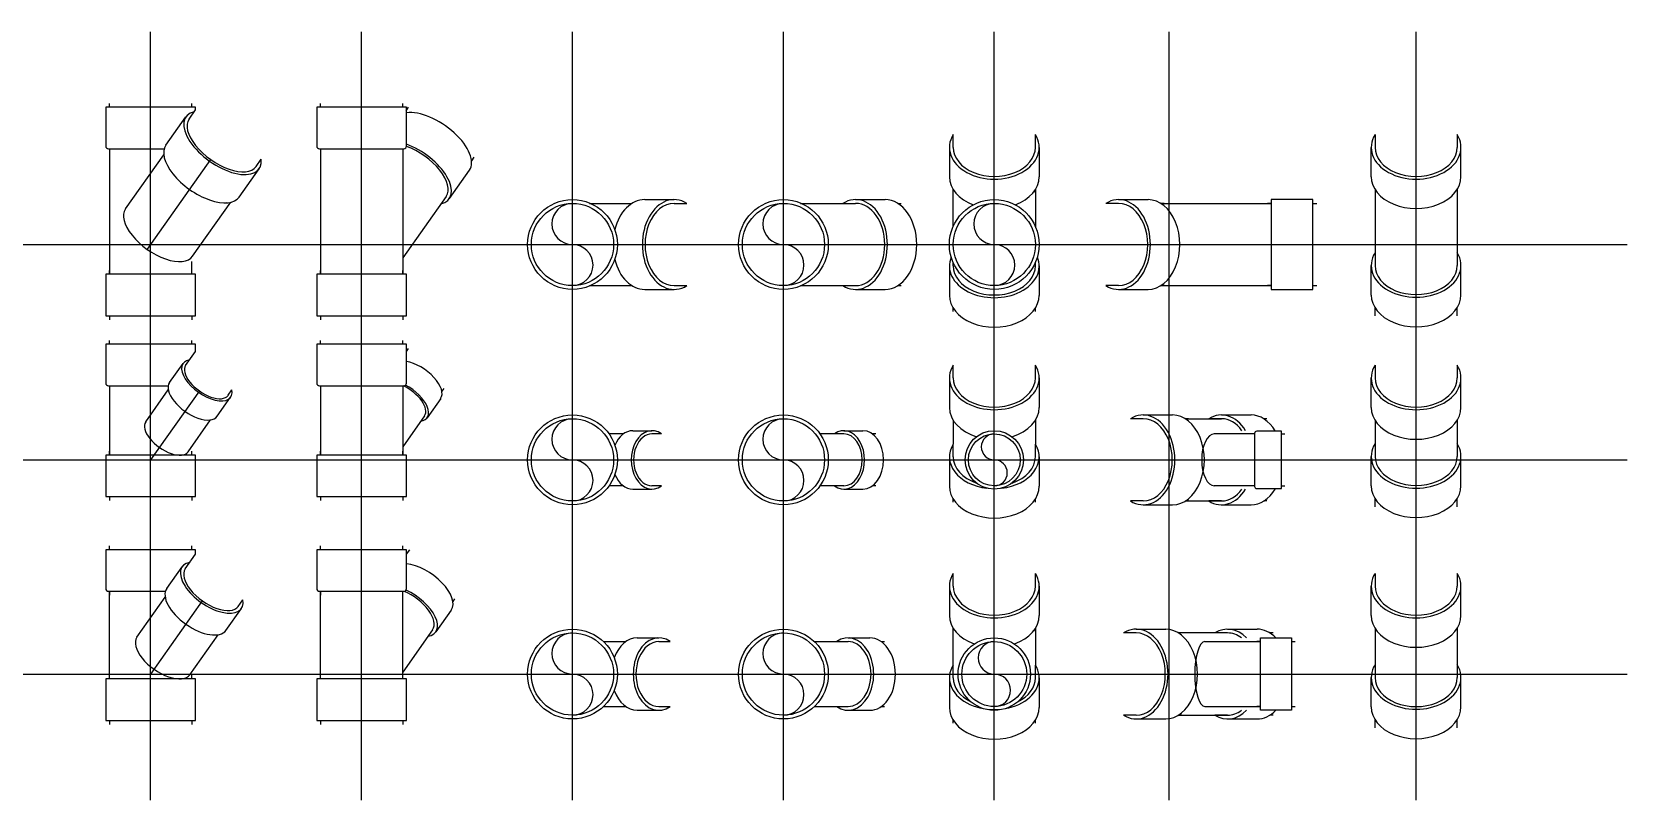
# Model space of a CAD drawing. Header units: inches. Extents: x 71 to 14885, y 6 to 9627.
# Drawn here: x 9830 to 11305, y 4830 to 5540 of the extents above; entities that cross this region are included whole.
import ezdxf

# ---------------------------------------------------------------- set-up
doc = ezdxf.new("R2010")
doc.units = ezdxf.units.IN
doc.header["$MEASUREMENT"] = 0
doc.layers.add('PVC', color=3, linetype='Continuous')

# ---------------------------------------------------------------- blocks, each defined once
blk = doc.blocks.new('PVC212')
for p, q in [((-38.5, 38), (-42, 38)), ((0, 38), (3.5, 38)), ((-38.5, -38), (-42, -38)), ((0, -38), (3.5, -38))]:
    blk.add_line(p, q)
blk.add_lwpolyline([(0, -41.5), (0, 41.5), (-38.5, 41.5), (-38.5, -41.5)], close=True)
blk = doc.blocks.new('PY212C')
for p, q in [((-38, 127), (-38, 130.5)), ((38, 127), (38, 130.5)), ((14.1, 91.8), (32.6, 118)), ((-38, 88.5), (-38, -27.5)), ((-38, 88.5), (-38, 85)), ((-23.2, 33), (12.1, 83)), ((81.9, 43.9), (100.4, 70.1)), ((38.8, -10.9), (74.2, 39.1)), ((70.4, 39.2), (70.4, 39.2)), ((38, -27.5), (38, -15.7))]:
    blk.add_line(p, q)
at = {"color": 9}
for p, q in [((35.5, 116), (41.5, 124.5)), ((55.5, 78.5), (-3.1, -4.4)), ((97.5, 72.1), (102.3, 78.9))]:
    blk.add_line(p, q, dxfattribs=at)
blk.add_lwpolyline([(41.5, 127), (-41.5, 127), (-41.5, 91, 0.414214), (-39, 88.5), (12.5, 88.5, 0.414214)], format="xyb")
blk.add_lwpolyline([(41.5, 124.5), (41.5, 127)])
for centre, start_param, end_param in [((66.5, 94), -0.413643, 3.555236), ((48, 67.9), 0, 3.141593)]:
    blk.add_ellipse(centre, major_axis=(-33.9, 24), ratio=0.499999, start_param=start_param, end_param=end_param)
for centre in [(66.5, 94), (7.8, 11)]:
    blk.add_ellipse(centre, major_axis=(-31, 21.9), ratio=0.500003, start_param=0, end_param=3.141593, dxfattribs=at)
at = {"rotation": 270}
blk.add_blockref('PVC212', (0, -66), dxfattribs=at)
blk = doc.blocks.new('PY212D')
for p, q in [((-38, 127), (-38, 130.5)), ((38, 127), (38, 130.5)), ((41.1, 123.7), (43.5, 126.9)), ((-38, 88.5), (-38, -27.5)), ((-38, 88.5), (-38, 85)), ((38, 88.5), (38, -27.5)), ((38, 88.5), (38, 85)), ((103.9, 80.8), (101.6, 77.5)), ((99.6, 68.7), (81.1, 42.5))]:
    blk.add_line(p, q)
at = {"color": 9}
blk.add_line((78.3, 44.5), (38, -12.4), dxfattribs=at)
blk.add_lwpolyline([(41.5, 127), (-41.5, 127), (-41.5, 91, 0.414214), (-39, 88.5), (39, 88.5, 0.414214), (41.5, 91)], format="xyb", close=True)
for centre, start_param, end_param in [((65.8, 92.6), 0, 2.651452), ((47.2, 66.4), -0.413643, 2.070971)]:
    blk.add_ellipse(centre, major_axis=(33.9, -24), ratio=0.499999, start_param=start_param, end_param=end_param)
blk.add_ellipse((47.2, 66.4), major_axis=(31, -21.9), ratio=0.500003, start_param=0, end_param=2.086243, dxfattribs=at)
at = {"rotation": 270}
blk.add_blockref('PVC212', (0, -66), dxfattribs=at)
blk = doc.blocks.new('PY212E')
for p, q in [((15.7, 38), (55, 38)), ((66.8, 41.5), (94, 41.5)), ((15.7, -38), (55, -38)), ((66.8, -41.5), (94, -41.5))]:
    blk.add_line(p, q)
at = {"color": 9}
for p, q in [((94, 38), (105.8, 38)), ((94, -38), (105.8, -38))]:
    blk.add_line(p, q, dxfattribs=at)
blk.add_circle((0, 0), 41.5)
blk.add_circle((0, 0), 38, dxfattribs=at)
for centre, start, end in [((0, 19), 90, 270), ((0, -19), 270, 90)]:
    blk.add_arc(centre, 19, start, end, dxfattribs=at)
for centre, start_param, end_param in [((94, 0), -0.413643, 3.555236), ((66.8, 0), 0, 1.232162), ((66.8, 0), 1.909431, 3.141593)]:
    blk.add_ellipse(centre, major_axis=(0, 41.5), ratio=0.707107, start_param=start_param, end_param=end_param)
blk.add_ellipse((94, 0), major_axis=(0, 38), ratio=0.707107, start_param=0, end_param=3.141593, dxfattribs=at)
blk = doc.blocks.new('PY212F')
for p, q in [((15.7, 38), (66.8, 38)), ((66.8, 41.5), (94, 41.5)), ((105.8, 38), (108.8, 38)), ((15.7, -38), (66.8, -38)), ((66.8, -41.5), (94, -41.5)), ((105.8, -38), (108.8, -38))]:
    blk.add_line(p, q)
blk.add_circle((0, 0), 41.5)
at = {"color": 9}
blk.add_circle((0, 0), 38, dxfattribs=at)
for centre, start, end in [((0, 19), 90, 270), ((0, -19), 270, 90)]:
    blk.add_arc(centre, 19, start, end, dxfattribs=at)
for centre, start_param, end_param in [((66.8, 0), 2.72795, 6.696828), ((94, 0), 3.141593, 6.283185)]:
    blk.add_ellipse(centre, major_axis=(0, 41.5), ratio=0.707107, start_param=start_param, end_param=end_param)
blk.add_ellipse((66.8, 0), major_axis=(0, 38), ratio=0.707107, start_param=3.141593, end_param=6.283185, dxfattribs=at)
blk = doc.blocks.new('PY212G')
for p, q in [((-41.5, 89.8), (-41.5, 62.6)), ((41.5, 89.8), (41.5, 62.6)), ((-38, 16.7), (-38, 50.8)), ((-38, 47.8), (-38, 50.8)), ((38, 50.8), (38, 16.7)), ((38, 47.8), (38, 50.8)), ((-41.5, -19.8), (-41.5, -47)), ((41.5, -19.8), (41.5, -47)), ((-38, -61.8), (-38, -58.8)), ((38, -61.8), (38, -58.8))]:
    blk.add_line(p, q)
at = {"color": 9}
for p, q in [((-38, 89.8), (-38, 101.6)), ((38, 89.8), (38, 101.6)), ((-38, -19.8), (-38, -16.7)), ((38, -19.8), (38, -16.7))]:
    blk.add_line(p, q, dxfattribs=at)
blk.add_circle((0, 0), 41.5)
blk.add_circle((0, 0), 38, dxfattribs=at)
for centre, start, end in [((0, 19), 90, 270), ((0, -19), 270, 90)]:
    blk.add_arc(centre, 19, start, end, dxfattribs=at)
for centre, start_param, end_param in [((0, 89.8), -0.413643, 3.555236), ((0, 62.6), 0, 1.082904), ((0, 62.6), 2.058688, 3.141593), ((0, -19.8), -0.283241, 3.424834), ((0, -47), 0, 3.141593)]:
    blk.add_ellipse(centre, major_axis=(-41.5, 0), ratio=0.707107, start_param=start_param, end_param=end_param)
for centre in [(0, 89.8), (0, -19.8)]:
    blk.add_ellipse(centre, major_axis=(-38, 0), ratio=0.707107, start_param=0, end_param=3.141593, dxfattribs=at)
blk = doc.blocks.new('PVC212B')
for p, q in [((-41.5, 0), (-41.5, -27.2)), ((41.5, 0), (41.5, -27.2)), ((-38, -42), (-38, -39)), ((38, -42), (38, -39))]:
    blk.add_line(p, q)
at = {"color": 9}
for p, q in [((-38, 0), (-38, 11.8)), ((38, 0), (38, 11.8))]:
    blk.add_line(p, q, dxfattribs=at)
for centre, start_param, end_param in [((0, 0), -0.413643, 3.555236), ((0, -27.2), 0, 3.141593)]:
    blk.add_ellipse(centre, major_axis=(-41.5, 0), ratio=0.707107, start_param=start_param, end_param=end_param)
blk.add_ellipse((0, 0), major_axis=(-38, 0), ratio=0.707107, start_param=0, end_param=3.141593, dxfattribs=at)
blk = doc.blocks.new('PY212H')
for p, q in [((-7.7, 38), (94.5, 38)), ((-7.7, -38), (94.5, -38))]:
    blk.add_line(p, q)
at = {"rotation": 90}
blk.add_blockref('PVC212B', (-46.7, 0), dxfattribs=at)
blk.add_blockref('PVC212', (133, 0))
blk = doc.blocks.new('PY212I')
for p, q in [((-41.5, 62.6), (-41.5, 89.8)), ((-38, 101.6), (-38, 89.8)), ((38, 101.6), (38, 89.8)), ((41.5, 62.6), (41.5, 89.8)), ((-38, 50.8), (-38, -19.4)), ((38, 50.8), (38, -19.4)), ((-41.5, -46.7), (-41.5, -19.4)), ((41.5, -46.7), (41.5, -19.4)), ((-38, -66), (-38, -58.5)), ((38, -66), (38, -58.5))]:
    blk.add_line(p, q)
for centre, start_param, end_param in [((0, 89.8), -0.413643, 3.555236), ((0, 62.6), 0, 3.141593), ((0, -19.4), -0.413643, 3.555236), ((0, -46.7), 0, 3.141593)]:
    blk.add_ellipse(centre, major_axis=(-41.5, 0), ratio=0.707107, start_param=start_param, end_param=end_param)
at = {"color": 9}
for centre in [(0, 89.8), (0, -19.4)]:
    blk.add_ellipse(centre, major_axis=(-38, 0), ratio=0.707107, start_param=0, end_param=3.141593, dxfattribs=at)
blk = doc.blocks.new('PY21212C')
for p, q in [((-38, 107), (-38, 110.5)), ((38, 107), (38, 110.5)), ((17.5, 71.4), (30, 89.1)), ((-38, 68.5), (-38, 4.5)), ((-38, 68.5), (-38, 65)), ((-4.5, 35.2), (16.3, 64.7)), ((61.5, 40.3), (74, 58)), ((34.7, 7.5), (55.5, 37))]:
    blk.add_line(p, q)
at = {"color": 9}
for p, q in [((32.4, 87.4), (41.5, 100.3)), ((45.1, 63.7), (0, 0)), ((71.6, 59.7), (75.2, 64.7))]:
    blk.add_line(p, q, dxfattribs=at)
blk.add_lwpolyline([(41.5, 107), (-41.5, 107), (-41.5, 71, 0.414214), (-39, 68.5), (16.3, 68.5, 0.414214)], format="xyb")
blk.add_lwpolyline([(41.5, 100.3), (41.5, 107)])
for centre, start_param, end_param in [((52, 73.5), -0.475882, 3.617475), ((39.5, 55.9), 0, 3.141593)]:
    blk.add_ellipse(centre, major_axis=(-22, 15.6), ratio=0.499998, start_param=start_param, end_param=end_param)
for centre in [(52, 73.5), (15.1, 21.3)]:
    blk.add_ellipse(centre, major_axis=(-19.6, 13.9), ratio=0.499999, start_param=0, end_param=3.141593, dxfattribs=at)
at = {"rotation": 270}
blk.add_blockref('PVC212', (0, -34), dxfattribs=at)
blk = doc.blocks.new('PY21212D')
for p, q in [((-38, 107), (-38, 110.5)), ((38, 107), (38, 110.5)), ((41.5, 100.3), (43.5, 103.1)), ((-38, 68.5), (-38, 4.5)), ((-38, 68.5), (-38, 65)), ((38, 68.5), (38, 4.5)), ((38, 68.5), (38, 65)), ((76, 66), (74.3, 63.5)), ((73.2, 56.7), (60.7, 39))]:
    blk.add_line(p, q)
at = {"color": 9}
blk.add_line((58.2, 40.8), (38, 12.2), dxfattribs=at)
blk.add_lwpolyline([(41.5, 107), (-41.5, 107), (-41.5, 71, 0.414214), (-39, 68.5), (39, 68.5, 0.414214), (41.5, 71)], format="xyb", close=True)
for centre, start_param, end_param in [((51.1, 72.3), 0, 2.335295), ((38.6, 54.6), -0.475882, 1.821479)]:
    blk.add_ellipse(centre, major_axis=(22, -15.6), ratio=0.499998, start_param=start_param, end_param=end_param)
blk.add_ellipse((38.6, 54.6), major_axis=(19.6, -13.9), ratio=0.499999, start_param=0, end_param=1.911338, dxfattribs=at)
at = {"rotation": 270}
blk.add_blockref('PVC212', (0, -34), dxfattribs=at)
blk = doc.blocks.new('PY21212E')
for p, q in [((47.1, 24), (33.9, 24)), ((55.9, 27), (73.5, 27)), ((47.1, -24), (33.9, -24)), ((55.9, -27), (73.5, -27))]:
    blk.add_line(p, q)
at = {"color": 9}
for p, q in [((82.3, 24), (73.5, 24)), ((82.3, -24), (73.5, -24))]:
    blk.add_line(p, q, dxfattribs=at)
blk.add_circle((0, 0), 41.5)
blk.add_circle((0, 0), 38, dxfattribs=at)
for centre, start, end in [((0, 19), 90, 270), ((0, -19), 270, 90)]:
    blk.add_arc(centre, 19, start, end, dxfattribs=at)
for centre, start_param, end_param in [((73.5, 0), -0.475882, 3.617475), ((55.9, 0), 0, 1.052022), ((55.9, 0), 2.08957, 3.141593)]:
    blk.add_ellipse(centre, major_axis=(0, 27), ratio=0.707107, start_param=start_param, end_param=end_param)
blk.add_ellipse((73.5, 0), major_axis=(0, 24), ratio=0.707107, start_param=0, end_param=3.141593, dxfattribs=at)
blk = doc.blocks.new('PY21212F')
for p, q in [((55.9, 24), (33.9, 24)), ((55.9, 27), (73.5, 27)), ((85.3, 24), (82.3, 24)), ((55.9, -24), (33.9, -24)), ((55.9, -27), (73.5, -27)), ((85.3, -24), (82.3, -24))]:
    blk.add_line(p, q)
blk.add_circle((0, 0), 41.5)
at = {"color": 9}
blk.add_circle((0, 0), 38, dxfattribs=at)
for centre, start, end in [((0, 19), 90, 270), ((0, -19), 270, 90)]:
    blk.add_arc(centre, 19, start, end, dxfattribs=at)
for centre, start_param, end_param in [((55.9, 0), 2.66571, 6.759068), ((73.5, 0), 3.141593, 6.283185)]:
    blk.add_ellipse(centre, major_axis=(0, 27), ratio=0.707107, start_param=start_param, end_param=end_param)
blk.add_ellipse((55.9, 0), major_axis=(0, 24), ratio=0.707107, start_param=3.141593, end_param=6.283185, dxfattribs=at)
blk = doc.blocks.new('PY21212G')
for p, q in [((-41.5, 75.7), (-41.5, 48.4)), ((41.5, 75.7), (41.5, 48.4)), ((-38, 36.6), (-38, 14.6)), ((38, 36.6), (38, 14.6)), ((-41.5, 2.8), (-41.5, -24.4)), ((41.5, 2.8), (41.5, -24.4)), ((-38, -39.2), (-38, -36.2)), ((38, -39.2), (38, -36.2))]:
    blk.add_line(p, q)
at = {"color": 9}
for p, q in [((-38, 75.7), (-38, 87.5)), ((38, 75.7), (38, 87.5)), ((-38, 2.8), (-38, 14.6)), ((38, 2.8), (38, 14.6))]:
    blk.add_line(p, q, dxfattribs=at)
blk.add_circle((0, 0), 27)
blk.add_circle((0, 0), 24, dxfattribs=at)
for centre, start, end in [((0, 12), 90, 270), ((0, -12), 270, 90)]:
    blk.add_arc(centre, 12, start, end, dxfattribs=at)
for centre, start_param, end_param in [((0, 75.7), -0.413643, 3.555236), ((0, 48.4), 0, 1.165316), ((0, 48.4), 1.976277, 3.141593), ((0, 2.8), -0.413643, 1.404533), ((0, 2.8), 1.737059, 3.555236), ((0, -24.4), 0, 3.141593)]:
    blk.add_ellipse(centre, major_axis=(-41.5, 0), ratio=0.707107, start_param=start_param, end_param=end_param)
for centre, start_param, end_param in [((0, 75.7), 0, 3.141593), ((0, 2.8), 0, 1.121954), ((0, 2.8), 2.019638, 3.141593)]:
    blk.add_ellipse(centre, major_axis=(-38, 0), ratio=0.707107, start_param=start_param, end_param=end_param, dxfattribs=at)
blk = doc.blocks.new('PVC112')
for p, q in [((-25, 24), (-28, 24)), ((0, 24), (3, 24)), ((-25, -24), (-28, -24)), ((0, -24), (3, -24))]:
    blk.add_line(p, q)
blk.add_lwpolyline([(-25, 24.5), (-25, -24.5, 0.414214), (-23, -26.5), (0, -26.5), (0, 26.5), (-23, 26.5, 0.414214)], format="xyb", close=True)
blk = doc.blocks.new('PY21212H')
at = {"color": 9}
for p, q in [((-24, 38), (-35.8, 38)), ((48.4, 38), (36.6, 38)), ((-24, -38), (-35.8, -38)), ((48.4, -38), (36.6, -38))]:
    blk.add_line(p, q, dxfattribs=at)
for p, q in [((-24, 41.5), (3.2, 41.5)), ((15, 38), (48.4, 38)), ((18, 38), (15, 38)), ((48.4, 41.5), (75.7, 41.5)), ((90.4, 38), (87.5, 38)), ((79, 24), (41.7, 24)), ((79, -24), (41.7, -24)), ((-24, -41.5), (3.2, -41.5)), ((15, -38), (48.4, -38)), ((18, -38), (15, -38)), ((48.4, -41.5), (75.7, -41.5)), ((90.4, -38), (87.5, -38))]:
    blk.add_line(p, q)
for centre, major_axis, ratio, start_param, end_param in [((-24, 0), (0, -41.5), 0.707107, -0.413643, 3.555236), ((48.4, 0), (0, -41.5), 0.707107, 2.279174, 3.555236), ((3.2, 0), (0, -41.5), 0.707107, 0, 3.141593), ((75.7, 0), (0, -41.5), 0.707107, 2.279174, 3.141593), ((41.7, 0), (0, -24), 0.483887, 3.141593, 6.283185), ((48.4, 0), (0, -41.5), 0.707107, -0.413643, 0.862419), ((75.7, 0), (0, -41.5), 0.707107, 0, 0.862419)]:
    blk.add_ellipse(centre, major_axis=major_axis, ratio=ratio, start_param=start_param, end_param=end_param)
for centre, start_param, end_param in [((-24, 0), 0, 3.141593), ((48.4, 0), 2.361042, 3.141593), ((48.4, 0), 0, 0.78055)]:
    blk.add_ellipse(centre, major_axis=(0, -38), ratio=0.707107, start_param=start_param, end_param=end_param, dxfattribs=at)
blk.add_blockref('PVC112', (104, 0))
blk = doc.blocks.new('PY21212I')
for p, q in [((-41.5, 48.4), (-41.5, 75.7)), ((-38, 87.5), (-38, 75.7)), ((38, 87.5), (38, 75.7)), ((41.5, 48.4), (41.5, 75.7)), ((-38, 36.6), (-38, 3.2)), ((38, 36.6), (38, 3.2)), ((-41.5, -24), (-41.5, 3.2)), ((41.5, -24), (41.5, 3.2)), ((-38, -43.4), (-38, -35.8)), ((38, -43.4), (38, -35.8))]:
    blk.add_line(p, q)
for centre, start_param, end_param in [((0, 75.7), -0.413643, 3.555236), ((0, 48.4), 0, 3.141593), ((0, 3.2), -0.413643, 3.555236), ((0, -24), 0, 3.141593)]:
    blk.add_ellipse(centre, major_axis=(-41.5, 0), ratio=0.707107, start_param=start_param, end_param=end_param)
at = {"color": 9}
for centre in [(0, 75.7), (0, 3.2)]:
    blk.add_ellipse(centre, major_axis=(-38, 0), ratio=0.707107, start_param=0, end_param=3.141593, dxfattribs=at)
blk = doc.blocks.new('PY2122C')
for p, q in [((-38, 115), (-38, 118.5)), ((38, 115), (38, 118.5)), ((14.9, 79.1), (29.1, 99.2)), ((-38, -4.5), (-38, 76.5)), ((-38, 76.5), (-38, 73)), ((-12.7, 34), (13.5, 71)), ((69.6, 40.4), (83.9, 60.6)), ((36.3, -0.6), (62.4, 36.3))]:
    blk.add_line(p, q)
at = {"color": 9}
for p, q in [((32, 97.2), (41.5, 110.7)), ((47.8, 67.7), (0, 0)), ((81, 62.6), (85.3, 68.7))]:
    blk.add_line(p, q, dxfattribs=at)
blk.add_lwpolyline([(41.5, 115), (-41.5, 115), (-41.5, 79, 0.414214), (-39, 76.5), (13.7, 76.5, 0.414214)], format="xyb")
blk.add_lwpolyline([(41.5, 110.7), (41.5, 115)])
for centre, start_param, end_param in [((56.5, 79.9), 2.6804, 6.744378), ((42.3, 59.8), 3.141593, 6.283185)]:
    blk.add_ellipse(centre, major_axis=(27.4, -19.3), ratio=0.499998, start_param=start_param, end_param=end_param)
for centre in [(56.5, 79.9), (11.8, 16.7)]:
    blk.add_ellipse(centre, major_axis=(24.5, -17.3), ratio=0.500003, start_param=-3.141593, end_param=0, dxfattribs=at)
at = {"rotation": 270}
blk.add_blockref('PVC212', (0, -43), dxfattribs=at)
blk = doc.blocks.new('PY2122D')
for p, q in [((-38, 115), (-38, 118.5)), ((38, 115), (38, 118.5)), ((41.5, 110.7), (44.5, 115)), ((-38, -4.5), (-38, 76.5)), ((-38, 76.5), (-38, 73)), ((38, -4.5), (38, 76.5)), ((82.8, 59.1), (68.6, 39)), ((86, 69.7), (84.3, 67.2))]:
    blk.add_line(p, q)
at = {"color": 9}
blk.add_line((65.7, 41), (38, 1.8), dxfattribs=at)
blk.add_lwpolyline([(41.5, 115), (-41.5, 115), (-41.5, 79, 0.414214), (-39, 76.5), (39, 76.5, 0.414214), (41.5, 79)], format="xyb", close=True)
for centre, start_param, end_param in [((55.5, 78.5), 3.141593, 5.554264), ((41.2, 58.3), 2.6804, 5.054752)]:
    blk.add_ellipse(centre, major_axis=(-27.4, 19.3), ratio=0.499998, start_param=start_param, end_param=end_param)
blk.add_ellipse((41.2, 58.3), major_axis=(-24.5, 17.3), ratio=0.500003, start_param=3.141593, end_param=5.126969, dxfattribs=at)
at = {"rotation": 270}
blk.add_blockref('PVC212', (0, -43), dxfattribs=at)
blk = doc.blocks.new('PY2122E')
for p, q in [((28.7, 30), (49.2, 30)), ((59.8, 33.5), (79.9, 33.5)), ((28.7, -30), (49.2, -30)), ((59.8, -33.5), (79.9, -33.5))]:
    blk.add_line(p, q)
at = {"color": 9}
for p, q in [((79.9, 30), (90.4, 30)), ((79.9, -30), (90.4, -30))]:
    blk.add_line(p, q, dxfattribs=at)
blk.add_circle((0, 0), 41.5)
blk.add_circle((0, 0), 38, dxfattribs=at)
for centre, start, end in [((0, 19), 90, 270), ((0, -19), 270, 90)]:
    blk.add_arc(centre, 19, start, end, dxfattribs=at)
for centre, start_param, end_param in [((59.8, 0), 0, 1.10096), ((79.9, 0), -0.461193, 3.602785), ((59.8, 0), 2.040633, 3.141593)]:
    blk.add_ellipse(centre, major_axis=(0, 33.5), ratio=0.707107, start_param=start_param, end_param=end_param)
blk.add_ellipse((79.9, 0), major_axis=(0, 30), ratio=0.707107, start_param=0, end_param=3.141593, dxfattribs=at)
blk = doc.blocks.new('PY2122F')
for p, q in [((28.7, 30), (59.8, 30)), ((59.8, 33.5), (79.9, 33.5)), ((90.4, 30), (93.4, 30)), ((28.7, -30), (59.8, -30)), ((59.8, -33.5), (79.9, -33.5)), ((90.4, -30), (93.4, -30))]:
    blk.add_line(p, q)
blk.add_circle((0, 0), 41.5)
at = {"color": 9}
blk.add_circle((0, 0), 38, dxfattribs=at)
for centre, start, end in [((0, 19), 90, 270), ((0, -19), 270, 90)]:
    blk.add_arc(centre, 19, start, end, dxfattribs=at)
for centre, start_param, end_param in [((59.8, 0), 2.6804, 6.744378), ((79.9, 0), 3.141593, 6.283185)]:
    blk.add_ellipse(centre, major_axis=(0, 33.5), ratio=0.707107, start_param=start_param, end_param=end_param)
blk.add_ellipse((59.8, 0), major_axis=(0, 30), ratio=0.707107, start_param=3.141593, end_param=6.283185, dxfattribs=at)
blk = doc.blocks.new('PY2122G')
at = {"color": 9}
for p, q in [((-38, 81.3), (-38, 93.1)), ((38, 81.3), (38, 93.1)), ((-38, -3.5), (-38, 8.3)), ((38, -3.5), (38, 8.3))]:
    blk.add_line(p, q, dxfattribs=at)
for p, q in [((-41.5, 81.3), (-41.5, 54.1)), ((41.5, 81.3), (41.5, 54.1)), ((-38, 8.3), (-38, 42.3)), ((-38, 39.3), (-38, 42.3)), ((38, 42.3), (38, 8.3)), ((38, 39.3), (38, 42.3)), ((-41.5, -3.5), (-41.5, -30.8)), ((41.5, -3.5), (41.5, -30.8)), ((-38, -45.5), (-38, -42.6)), ((38, -45.5), (38, -42.6))]:
    blk.add_line(p, q)
blk.add_circle((0, 0), 33.5)
blk.add_circle((0, 0), 30, dxfattribs=at)
for centre, start, end in [((0, 15), 90, 270), ((0, -15), 270, 90)]:
    blk.add_arc(centre, 15, start, end, dxfattribs=at)
for centre, start_param, end_param in [((0, 81.3), -0.413643, 3.555236), ((0, 54.1), 0, 1.106032), ((0, 54.1), 2.035561, 3.141593), ((0, -3.5), -0.413643, 3.555236), ((0, -30.8), 0, 3.141593)]:
    blk.add_ellipse(centre, major_axis=(-41.5, 0), ratio=0.707107, start_param=start_param, end_param=end_param)
for centre, start_param, end_param in [((0, 81.3), 0, 3.141593), ((0, -3.5), 0, 0.969476), ((0, -3.5), 2.172117, 3.141593)]:
    blk.add_ellipse(centre, major_axis=(-38, 0), ratio=0.707107, start_param=start_param, end_param=end_param, dxfattribs=at)
blk = doc.blocks.new('PVC2')
for p, q in [((-28.5, 30), (-32, 30)), ((0, 30), (3.5, 30)), ((-28.5, -30), (-32, -30)), ((0, -30), (3.5, -30))]:
    blk.add_line(p, q)
blk.add_lwpolyline([(0, 33.5), (0, -33.5), (-28.5, -33.5), (-28.5, 33.5)], close=True)
blk = doc.blocks.new('PY2122H')
at = {"color": 9}
for p, q in [((-30.4, 38), (-42.2, 38)), ((54.1, 38), (42.3, 38)), ((-30.4, -38), (-42.2, -38)), ((54.1, -38), (42.3, -38))]:
    blk.add_line(p, q, dxfattribs=at)
for p, q in [((-30.4, 41.5), (-3.2, 41.5)), ((54.1, 38), (8.6, 38)), ((11.6, 38), (8.6, 38)), ((33, 30), (84.5, 30)), ((54.1, 41.5), (81.3, 41.5)), ((96.1, 38), (93.1, 38)), ((-30.4, -41.5), (-3.2, -41.5)), ((8.6, -38), (54.1, -38)), ((11.6, -38), (8.6, -38)), ((33, -30), (84.5, -30)), ((54.1, -41.5), (81.3, -41.5)), ((96.1, -38), (93.1, -38))]:
    blk.add_line(p, q)
for centre, major_axis, ratio, start_param, end_param in [((-30.4, 0), (0, -41.5), 0.707107, -0.413643, 3.555236), ((-3.2, 0), (0, -41.5), 0.707107, 0, 3.141593), ((33, 0), (0, -30), 0.311627, 3.141593, 6.283185), ((54.1, 0), (0, -41.5), 0.707107, 2.510238, 3.555236), ((81.3, 0), (0, -41.5), 0.707107, 2.510238, 3.141593), ((54.1, 0), (0, -41.5), 0.707107, -0.413643, 0.631354), ((81.3, 0), (0, -41.5), 0.707107, 0, 0.631354)]:
    blk.add_ellipse(centre, major_axis=major_axis, ratio=ratio, start_param=start_param, end_param=end_param)
for centre, start_param, end_param in [((-30.4, 0), 0, 3.141593), ((54.1, 0), 2.649993, 3.141593), ((54.1, 0), 0, 0.4916)]:
    blk.add_ellipse(centre, major_axis=(0, -38), ratio=0.707107, start_param=start_param, end_param=end_param, dxfattribs=at)
at = {"rotation": 359.9999999999997}
blk.add_blockref('PVC2', (113, 0), dxfattribs=at)
blk = doc.blocks.new('PY2122I')
for p, q in [((-38, 93.1), (-38, 81.3)), ((38, 93.1), (38, 81.3)), ((-41.5, 54.1), (-41.5, 81.3)), ((41.5, 54.1), (41.5, 81.3)), ((-38, 42.3), (-38, -3.2)), ((38, 42.3), (38, -3.2)), ((-41.5, -30.4), (-41.5, -3.2)), ((41.5, -30.4), (41.5, -3.2)), ((-38, -49.7), (-38, -42.2)), ((38, -49.7), (38, -42.2))]:
    blk.add_line(p, q)
for centre, start_param, end_param in [((0, 81.3), -0.413643, 3.555236), ((0, 54.1), 0, 3.141593), ((0, -3.2), -0.413643, 3.555236), ((0, -30.4), 0, 3.141593)]:
    blk.add_ellipse(centre, major_axis=(-41.5, 0), ratio=0.707107, start_param=start_param, end_param=end_param)
at = {"color": 9}
for centre in [(0, 81.3), (0, -3.2)]:
    blk.add_ellipse(centre, major_axis=(-38, 0), ratio=0.707107, start_param=0, end_param=3.141593, dxfattribs=at)

msp = doc.modelspace()

# ---------------------------------------------------------------- linework, layer by layer
at = {"color": 8}
for p, q in [((9939.3, 4829.7), (9939.3, 5539.8)), ((10134.4, 4829.7), (10134.4, 5539.8)), ((10329.4, 4829.7), (10329.4, 5539.8)), ((10524.5, 4829.7), (10524.5, 5539.8)), ((10719.5, 4829.7), (10719.5, 5539.8)), ((10881.2, 4829.7), (10881.2, 5539.8)), ((11109.6, 4829.7), (11109.6, 5539.8)), ((8916.1, 5343.3), (11304.7, 5343.3)), ((8916.1, 5144.2), (11304.7, 5144.2)), ((8916.1, 4946.2), (11304.7, 4946.2))]:
    msp.add_line(p, q, dxfattribs=at)

# ---------------------------------------------------------------- block references
at = {"layer": 'PVC'}
for name, p in [('PY212C', (9939.3, 5343.3)), ('PY212D', (10134.4, 5343.3)), ('PY212G', (10719.5, 5343.3)), ('PY212I', (11109.6, 5343.3)), ('PY212E', (10329.4, 5343.3)), ('PY212F', (10524.5, 5343.3)), ('PY212H', (10881.2, 5343.3)), ('PY21212C', (9939.3, 5144.2)), ('PY21212D', (10134.4, 5144.2)), ('PY21212G', (10719.5, 5144.2)), ('PY21212I', (11109.6, 5144.2)), ('PY21212E', (10329.4, 5144.2)), ('PY21212F', (10524.5, 5144.2)), ('PY21212H', (10881.2, 5144.2)), ('PY2122C', (9939.3, 4946.2)), ('PY2122D', (10134.4, 4946.2)), ('PY2122G', (10719.5, 4946.2)), ('PY2122I', (11109.6, 4946.2)), ('PY2122E', (10329.4, 4946.2)), ('PY2122F', (10524.5, 4946.2)), ('PY2122H', (10881.2, 4946.2))]:
    msp.add_blockref(name, p, dxfattribs=at)

doc.saveas('drawing.dxf')
